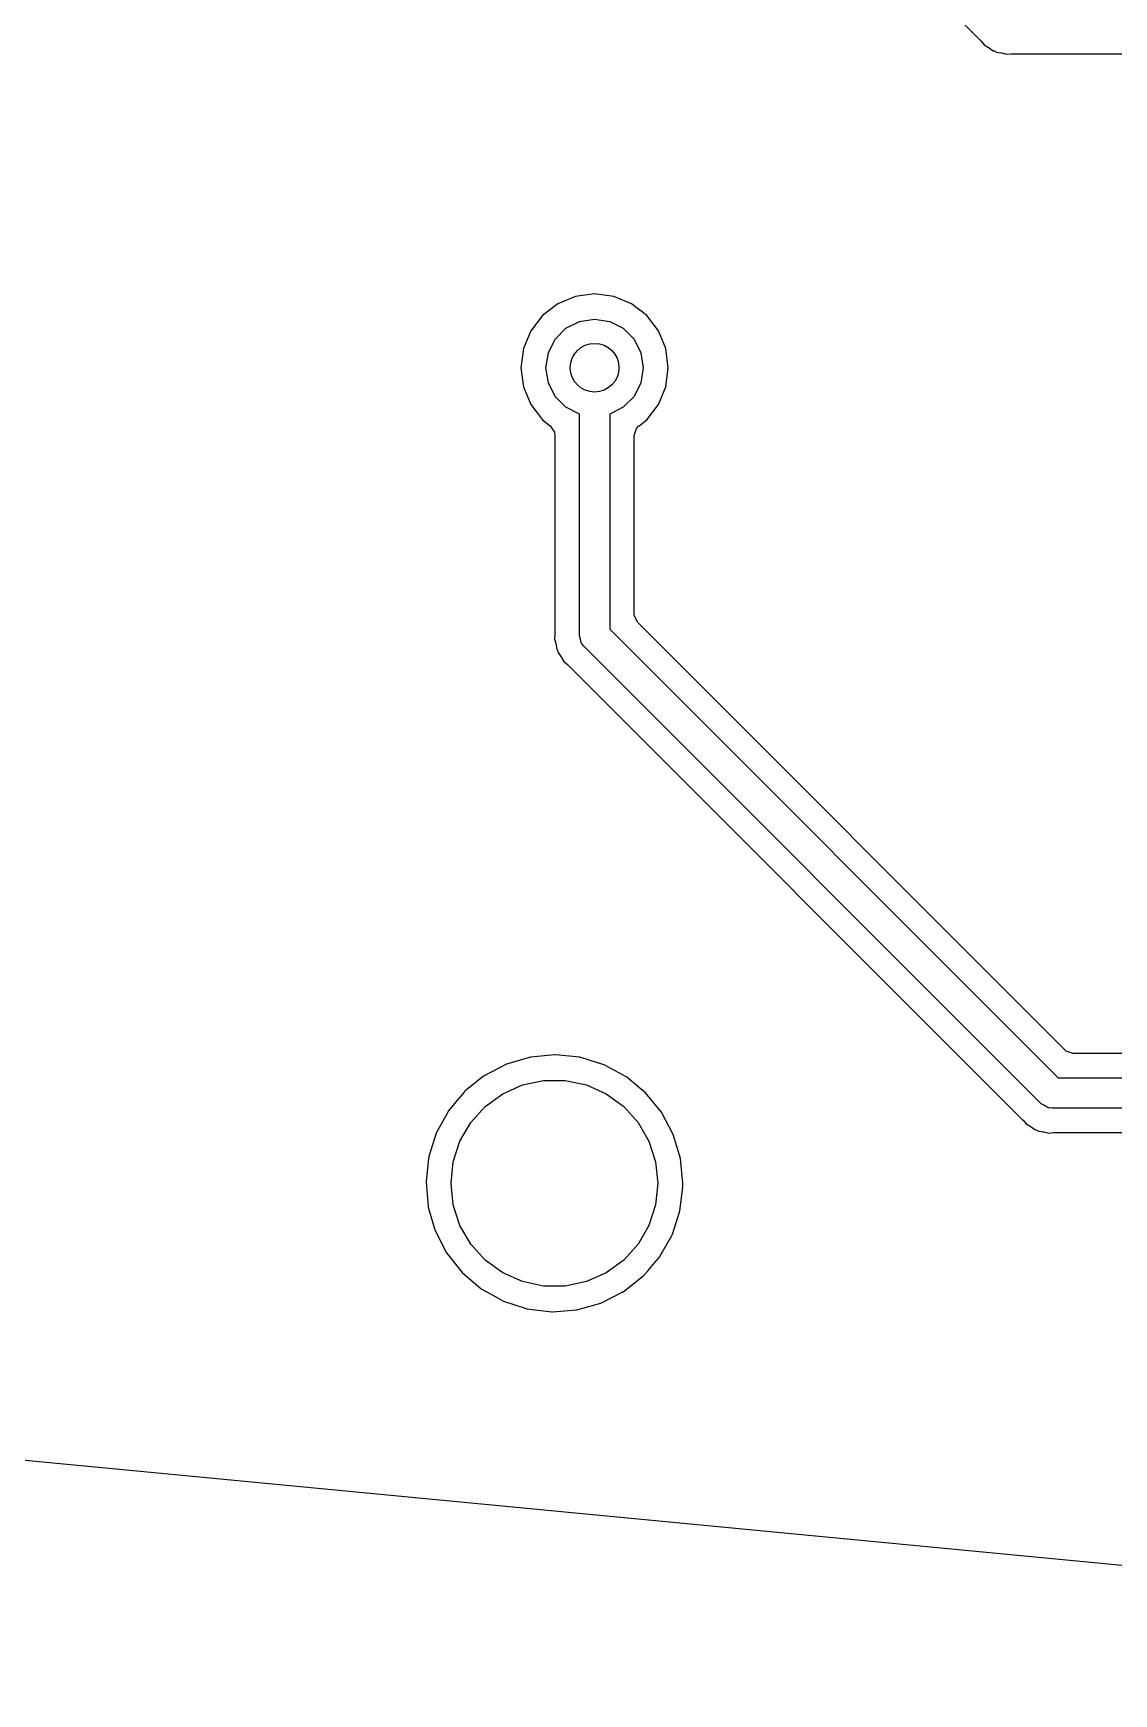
# Model space of a CAD drawing. Extents: x 128.2 to 165.3, y -118.5 to -85.
# Drawn here: x 141.99 to 150.87, y -118.49 to -104.85 of the extents above; entities that cross this region are included whole.
import ezdxf

# ---------------------------------------------------------------- set-up
doc = ezdxf.new("R2010")
doc.units = 0
doc.layers.add('BLACK', color=7, linetype='CONTINUOUS')

msp = doc.modelspace()

# ---------------------------------------------------------------- linework, layer by layer
at = {"layer": 'BLACK', "linetype": 'CONTINUOUS'}
for p, q in [((149.643, -104.784), (149.771, -104.912)), ((149.771, -104.912), (149.777, -104.918)), ((149.777, -104.918), (149.802, -104.948)), ((149.802, -104.948), (149.836, -104.968)), ((149.836, -104.968), (149.843, -104.972)), ((149.843, -104.972), (149.875, -104.995)), ((149.875, -104.995), (149.883, -104.997)), ((149.883, -104.997), (149.888, -104.999)), ((149.888, -104.999), (149.894, -105.001)), ((149.894, -105.001), (149.901, -105.006)), ((149.901, -105.006), (149.94, -105.012)), ((149.94, -105.012), (149.94, -105.012)), ((149.94, -105.012), (149.948, -105.014)), ((149.948, -105.014), (149.977, -105.022)), ((149.977, -105.022), (149.977, -105.022)), ((149.977, -105.022), (149.986, -105.024)), ((149.986, -105.024), (150.024, -105.021)), ((150.024, -105.021), (150.033, -105.02)), ((150.033, -105.02), (151.384, -105.02)), ((146.297, -107.075), (146.172, -107.172)), ((146.443, -107.015), (146.297, -107.075)), ((146.6, -106.994), (146.443, -107.015)), ((146.757, -107.015), (146.6, -106.994)), ((146.903, -107.075), (146.757, -107.015)), ((147.028, -107.172), (146.903, -107.075)), ((146.172, -107.172), (146.075, -107.297)), ((146.365, -107.276), (146.476, -107.22)), ((146.476, -107.22), (146.6, -107.2)), ((146.6, -107.2), (146.724, -107.22)), ((146.724, -107.22), (146.835, -107.276)), ((147.125, -107.297), (147.028, -107.172)), ((146.075, -107.297), (146.015, -107.443)), ((146.22, -107.476), (146.276, -107.365)), ((146.276, -107.365), (146.365, -107.276)), ((146.835, -107.276), (146.924, -107.365)), ((146.924, -107.365), (146.98, -107.476)), ((147.185, -107.443), (147.125, -107.297)), ((146.015, -107.443), (145.994, -107.6)), ((146.2, -107.6), (146.22, -107.476)), ((146.98, -107.476), (147, -107.6)), ((147.206, -107.6), (147.185, -107.443)), ((145.994, -107.6), (146.015, -107.757)), ((146.22, -107.724), (146.2, -107.6)), ((147, -107.6), (146.98, -107.724)), ((147.185, -107.757), (147.206, -107.6)), ((146.015, -107.757), (146.075, -107.903)), ((146.276, -107.835), (146.22, -107.724)), ((146.98, -107.724), (146.924, -107.835)), ((147.125, -107.903), (147.185, -107.757)), ((146.075, -107.903), (146.172, -108.028)), ((146.365, -107.924), (146.276, -107.835)), ((146.924, -107.835), (146.835, -107.924)), ((147.028, -108.028), (147.125, -107.903)), ((146.172, -108.028), (146.234, -108.076)), ((146.475, -107.98), (146.365, -107.924)), ((146.475, -109.8), (146.475, -107.98)), ((146.835, -107.924), (146.725, -107.98)), ((146.725, -107.98), (146.725, -109.748)), ((146.966, -108.076), (147.028, -108.028)), ((146.234, -108.076), (146.236, -108.077)), ((146.236, -108.077), (146.27, -108.128)), ((146.27, -108.128), (146.274, -108.156)), ((146.274, -108.156), (146.274, -109.781)), ((146.925, -108.156), (146.944, -108.098)), ((146.925, -109.624), (146.925, -108.156)), ((146.944, -108.098), (146.964, -108.077)), ((146.964, -108.077), (146.966, -108.076)), ((146.927, -109.64), (146.925, -109.624)), ((146.954, -109.694), (146.927, -109.64)), ((146.274, -109.79), (146.271, -109.829)), ((146.274, -109.781), (146.274, -109.79)), ((146.484, -109.83), (146.475, -109.8)), ((146.725, -109.748), (150.41, -113.434)), ((150.464, -113.204), (146.954, -109.694)), ((146.271, -109.829), (146.273, -109.837)), ((146.273, -109.837), (146.281, -109.866)), ((146.281, -109.866), (146.283, -109.875)), ((146.283, -109.875), (146.288, -109.902)), ((146.288, -109.902), (146.289, -109.913)), ((146.289, -109.913), (146.294, -109.921)), ((146.294, -109.921), (146.296, -109.926)), ((146.296, -109.926), (146.298, -109.931)), ((146.298, -109.931), (146.3, -109.94)), ((146.3, -109.94), (146.317, -109.963)), ((146.49, -109.86), (146.484, -109.83)), ((146.494, -109.865), (146.49, -109.86)), ((146.495, -109.868), (146.494, -109.865)), ((146.498, -109.871), (146.495, -109.868)), ((146.512, -109.888), (146.498, -109.871)), ((150.27, -113.647), (146.512, -109.888)), ((146.317, -109.963), (146.323, -109.972)), ((146.323, -109.972), (146.327, -109.979)), ((146.327, -109.979), (146.347, -110.012)), ((146.347, -110.012), (146.377, -110.037)), ((146.377, -110.037), (146.383, -110.043)), ((146.383, -110.043), (150.115, -113.776)), ((150.476, -113.214), (150.464, -113.204)), ((150.534, -113.233), (150.476, -113.214)), ((145.813, -113.354), (145.692, -113.417)), ((145.87, -113.324), (145.813, -113.354)), ((145.875, -113.321), (145.87, -113.324)), ((145.87, -113.324), (145.87, -113.324)), ((146.072, -113.263), (145.875, -113.321)), ((146.077, -113.263), (146.072, -113.263)), ((146.217, -113.25), (146.077, -113.263)), ((146.077, -113.263), (146.077, -113.263)), ((146.277, -113.244), (146.217, -113.25)), ((146.282, -113.245), (146.277, -113.244)), ((146.477, -113.265), (146.282, -113.245)), ((146.282, -113.245), (146.282, -113.245)), ((146.482, -113.266), (146.477, -113.265)), ((146.477, -113.265), (146.477, -113.265)), ((146.487, -113.267), (146.482, -113.266)), ((146.616, -113.307), (146.487, -113.267)), ((146.487, -113.267), (146.487, -113.267)), ((146.679, -113.327), (146.616, -113.307)), ((146.86, -113.425), (146.679, -113.327)), ((160.797, -113.233), (150.534, -113.233)), ((145.688, -113.42), (145.535, -113.543)), ((145.692, -113.417), (145.688, -113.42)), ((145.845, -113.564), (146.007, -113.492)), ((146.007, -113.492), (146.181, -113.455)), ((146.181, -113.455), (146.359, -113.455)), ((146.359, -113.455), (146.533, -113.492)), ((146.533, -113.492), (146.695, -113.564)), ((146.864, -113.428), (146.86, -113.425)), ((146.956, -113.504), (146.864, -113.428)), ((146.864, -113.428), (146.864, -113.428)), ((147.019, -113.556), (146.956, -113.504)), ((150.41, -113.434), (161.031, -113.434)), ((145.46, -113.631), (145.399, -113.704)), ((145.528, -113.55), (145.46, -113.631)), ((145.531, -113.546), (145.528, -113.55)), ((145.528, -113.55), (145.528, -113.55)), ((145.535, -113.543), (145.531, -113.546)), ((145.535, -113.543), (145.535, -113.543)), ((145.701, -113.668), (145.845, -113.564)), ((146.695, -113.564), (146.839, -113.668)), ((147.149, -113.716), (147.019, -113.556)), ((145.39, -113.72), (145.3, -113.884)), ((145.397, -113.708), (145.39, -113.72)), ((145.399, -113.704), (145.397, -113.708)), ((145.397, -113.708), (145.397, -113.708)), ((145.582, -113.8), (145.701, -113.668)), ((146.839, -113.668), (146.958, -113.8)), ((147.246, -113.898), (147.149, -113.716)), ((150.115, -113.776), (150.121, -113.782)), ((150.297, -113.662), (150.27, -113.647)), ((150.323, -113.678), (150.297, -113.662)), ((150.329, -113.679), (150.323, -113.678)), ((150.332, -113.681), (150.329, -113.679)), ((150.337, -113.68), (150.332, -113.681)), ((150.359, -113.684), (150.337, -113.68)), ((161.031, -113.684), (150.359, -113.684)), ((145.298, -113.889), (145.268, -113.983)), ((145.3, -113.884), (145.298, -113.889)), ((145.298, -113.889), (145.298, -113.889)), ((145.493, -113.954), (145.582, -113.8)), ((146.958, -113.8), (147.047, -113.954)), ((147.305, -114.095), (147.246, -113.898)), ((150.121, -113.782), (150.146, -113.812)), ((150.146, -113.812), (150.18, -113.831)), ((150.18, -113.831), (150.187, -113.836)), ((150.187, -113.836), (150.219, -113.858)), ((150.219, -113.858), (150.227, -113.86)), ((150.227, -113.86), (150.233, -113.863)), ((150.233, -113.863), (150.238, -113.865)), ((150.238, -113.865), (150.246, -113.869)), ((150.246, -113.869), (150.254, -113.871)), ((150.254, -113.871), (150.254, -113.871)), ((150.254, -113.871), (150.284, -113.876)), ((150.284, -113.876), (150.292, -113.878)), ((150.292, -113.878), (150.33, -113.888)), ((150.33, -113.888), (150.368, -113.884)), ((150.368, -113.884), (150.377, -113.884)), ((150.377, -113.884), (160.795, -113.884)), ((145.268, -113.983), (145.237, -114.081)), ((145.439, -114.123), (145.493, -113.954)), ((147.047, -113.954), (147.101, -114.123)), ((145.236, -114.095), (145.215, -114.285)), ((145.237, -114.085), (145.236, -114.095)), ((145.237, -114.081), (145.237, -114.085)), ((145.237, -114.085), (145.237, -114.085)), ((145.42, -114.3), (145.439, -114.123)), ((147.101, -114.123), (147.12, -114.3)), ((147.326, -114.3), (147.305, -114.095)), ((145.215, -114.285), (145.218, -114.326)), ((145.439, -114.477), (145.42, -114.3)), ((147.12, -114.3), (147.101, -114.477)), ((147.325, -114.329), (147.326, -114.3)), ((145.218, -114.326), (145.226, -114.425)), ((145.226, -114.425), (145.232, -114.491)), ((147.3, -114.527), (147.325, -114.332)), ((147.325, -114.332), (147.325, -114.329)), ((145.232, -114.491), (145.233, -114.495)), ((145.233, -114.495), (145.233, -114.495)), ((145.233, -114.495), (145.286, -114.681)), ((145.493, -114.646), (145.439, -114.477)), ((147.101, -114.477), (147.047, -114.646)), ((147.239, -114.717), (147.298, -114.538)), ((147.298, -114.538), (147.299, -114.534)), ((147.298, -114.538), (147.298, -114.538)), ((147.299, -114.534), (147.3, -114.527)), ((145.286, -114.681), (145.289, -114.689)), ((145.289, -114.689), (145.383, -114.872)), ((145.582, -114.8), (145.493, -114.646)), ((147.047, -114.646), (146.958, -114.8)), ((147.232, -114.734), (147.234, -114.729)), ((147.234, -114.729), (147.239, -114.717)), ((145.701, -114.932), (145.582, -114.8)), ((146.958, -114.8), (146.839, -114.932)), ((147.151, -114.876), (147.232, -114.734)), ((147.232, -114.734), (147.232, -114.734)), ((145.383, -114.872), (145.511, -115.033)), ((145.845, -115.036), (145.701, -114.932)), ((146.839, -114.932), (146.695, -115.036)), ((147.04, -115.016), (147.096, -114.951)), ((147.096, -114.951), (147.133, -114.908)), ((147.133, -114.908), (147.151, -114.876)), ((145.511, -115.033), (145.514, -115.036)), ((145.514, -115.036), (145.514, -115.036)), ((145.514, -115.036), (145.627, -115.132)), ((145.627, -115.132), (145.668, -115.167)), ((146.007, -115.108), (145.845, -115.036)), ((146.181, -115.145), (146.007, -115.108)), ((146.533, -115.108), (146.359, -115.145)), ((146.695, -115.036), (146.533, -115.108)), ((146.845, -115.184), (146.994, -115.067)), ((146.994, -115.067), (146.998, -115.064)), ((146.994, -115.067), (146.994, -115.067)), ((146.998, -115.064), (147.04, -115.016)), ((145.668, -115.167), (145.672, -115.169)), ((145.672, -115.169), (145.672, -115.169)), ((145.672, -115.169), (145.789, -115.234)), ((145.789, -115.234), (145.847, -115.267)), ((145.847, -115.267), (145.852, -115.269)), ((145.852, -115.269), (146.039, -115.329)), ((146.359, -115.145), (146.181, -115.145)), ((146.656, -115.282), (146.831, -115.193)), ((146.831, -115.193), (146.836, -115.191)), ((146.831, -115.193), (146.831, -115.193)), ((146.836, -115.191), (146.845, -115.184)), ((146.039, -115.329), (146.039, -115.329)), ((146.039, -115.329), (146.043, -115.331)), ((146.043, -115.331), (146.248, -115.355)), ((146.248, -115.355), (146.253, -115.355)), ((146.253, -115.355), (146.321, -115.35)), ((146.253, -115.355), (146.253, -115.355)), ((146.321, -115.35), (146.453, -115.34)), ((146.453, -115.34), (146.652, -115.284)), ((146.652, -115.284), (146.656, -115.282)), ((146.656, -115.282), (146.656, -115.282)), ((161.939, -118.494), (140.804, -116.47))]:
    msp.add_line(p, q, dxfattribs=at)
at = {"layer": 'BLACK'}
msp.add_circle((146.6, -107.6), 0.2, dxfattribs=at)

doc.saveas('drawing.dxf')
